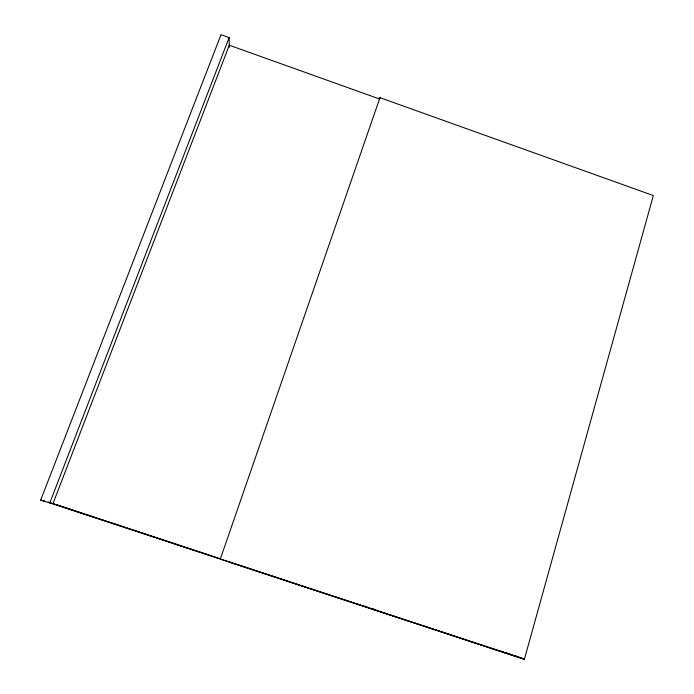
<?xml version="1.0" encoding="UTF-8"?>
<svg xmlns="http://www.w3.org/2000/svg" width="694" height="694" viewBox="0 0 694 694"><rect width="100%" height="100%" fill="white"/><g stroke="black" fill="none" stroke-linecap="round" stroke-linejoin="round"><path stroke-width="1.04" d="M524.378 659.3L653.34 195.552L379.965 97.672L220.302 559.086L524.378 659.3L514.497 655.327M379.965 97.672L379.549 99.008L229.289 45.223L52.883 503.835L523.458 658.927M49.716 503.141L229.115 37.606L221.013 34.7L40.66 500.157L54.548 504.2M229.098 561.914L512.64 655.188M211.887 556.059L59.693 505.718M57.064 505.032L60.222 505.718M40.66 500.157L44.711 501.068M48.242 502.126L220.545 558.913M506.021 652.507L515.009 656.142M501.268 651.206L504.26 652.421M373.363 608.838L376.287 610.243M364.931 606.044L367.777 607.441M229.115 37.606L229.332 47.227"/></g></svg>
